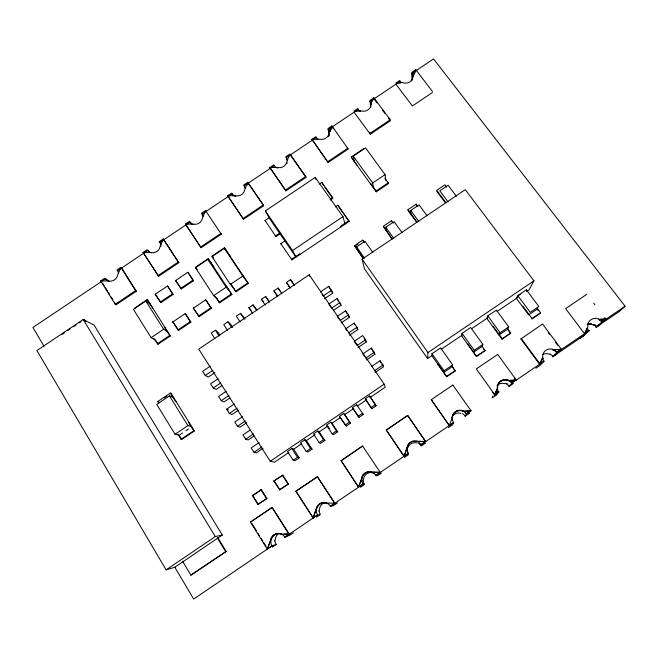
<?xml version="1.0" encoding="UTF-8"?>
<svg xmlns="http://www.w3.org/2000/svg" width="658" height="658" viewBox="0 0 658 658"><rect width="100%" height="100%" fill="white"/><g stroke="black" fill="none" stroke-linecap="round" stroke-linejoin="round"><path stroke-width="0.99" d="M160.807 246.627L160.865 244.727L159.927 242.341L190.063 222.141L191.865 223.95L193.608 224.633M421.243 445.499L421.293 444.446L425.619 441.51L407.721 415.437L386.246 429.995L404.028 456.298L408.281 444.495L410.353 442.423L413.043 441.271L425.619 441.51L417.007 441.288A7.97 7.847 52.1 0 0 406.948 448.114L404.028 456.298M452.202 366.72L452.679 364.894L440.597 347.876L432.002 353.691L431.821 355.665L427.585 358.536L427.955 352.565L362.106 259.178L465.296 189.66L533.934 280.834L529.073 289.833L526.54 291.543M583.736 334.79L583.671 335.802L579.517 338.615L580.29 336.871M542.825 359.449L542.949 358.339L542.825 359.449A8.028 7.674 22.4 0 0 543.87 361.374L515.971 380.308L510.147 381.632A7.995 7.732 26.4 0 1 511.677 383.227M452.194 417.567C452.548 411.768 459.671 408.544 464.392 411.793A7.962 7.781 34.4 0 1 466.53 413.874L470.98 410.715L452.762 384.905M431.294 399.702L449.307 425.561L431.294 399.702L452.671 385.21M437.743 364.055L446.675 376.713L431.821 355.665M452.679 364.894L444.043 370.742L443.689 372.486L451.429 367.238M482.882 344.43L474.254 350.278L473.472 352.31L481.977 346.544L482.882 344.43L470.651 327.528L462.072 333.335L461.464 335.596L476.491 356.513L485.004 350.739L481.779 345.615M446.675 376.713L455.196 370.939L451.931 365.84M467.451 343.928L467.591 343.509L476.491 356.513M492.867 395.976L492.176 397.901L496.346 395.08L499.019 391.683L494.487 394.89L492.793 392.522M449.307 425.561L452.293 417.345A7.986 7.806 34.4 0 1 463.841 411.151L470.98 410.715L466.662 413.643L465.074 416.3L469.244 413.471M361.168 485.53L360.518 487.274L364.557 484.403A7.748 7.6 74.2 0 1 363.306 480.965M362.788 481.171L363.438 479.427A7.723 7.583 74.2 0 1 373.185 472.814L375.027 472.863M358.659 487.093L363.01 475.216L365.083 473.135L367.773 471.983L380.275 472.419L362.599 446.025L341.074 460.616L358.487 487.076L341.074 460.616M332.2 505.944L330.267 506.224L334.856 503.247L317.37 476.688L295.804 491.304L313.2 517.953C315.569 512.047 317.189 500.45 326.352 502.967M318.776 511.044L319.443 509.292A7.773 7.559 86 0 1 326.138 502.342M272.988 545.392L272.313 547.152L276.516 544.298L276.121 544.446A7.847 7.551 -88.3 0 1 274.937 540.942M274.674 540.975L275.348 539.215A7.83 7.526 -88.4 0 1 278.729 533.474M507.458 329.28L508.733 326.919L496.387 310.107L487.808 315.914L486.838 318.414L502.021 339.207L510.781 332.997L507.334 328.301M331.928 125.917L329.099 132.982A7.254 6.777 -20 0 1 319.772 139.233L311.917 139.332L328.128 162.51L348.214 149.029L331.928 125.917L327.931 128.598L329.362 134.331M247.482 184.947L248.214 183.163L247.753 182.332L243.74 185.03L245.747 188.55M328.465 136.371L329.23 134.643L329.214 131.88L332.158 126.895L333.631 128.919M492.891 326.705L493.097 326.228L502.26 338.771L502.021 339.207M586.854 294.241L565.609 308.643L584.584 333.738L586.977 328.35M539.576 364.285L539.93 363.915L521.218 338.492L520.93 338.936L539.576 364.285L542.431 357.96L542.587 358.725M498.789 391.979L494.487 394.89L497.382 388.533A7.995 7.732 26.4 0 1 508.823 380.768L516.25 379.987L497.711 354.432L476.318 368.932L494.709 394.611L497.613 388.228A8.011 7.748 26.3 0 1 509.086 380.439L516.25 379.987L511.94 382.907L508.84 386.591L513.001 383.77M452.959 423.966L453.707 422.436L449.389 425.372M432.446 91.462L415.782 69.715L413.027 75.316A7.287 6.712 -12.3 0 1 409.942 81.814A7.287 6.712 -12.3 0 1 402.392 82.447L395.845 83.073L399.834 80.399L399.974 83.303M415.404 71.64L413.043 76.427A7.271 6.695 -12.2 0 0 412.163 74L415.79 70.834M329.329 132.546L332.158 126.895L328.506 130.078L329.033 131.238L332.158 126.895M508.733 326.919L500.121 332.751L498.97 335.029L506.611 329.855M494.487 394.89L498.057 390.729C494.619 383.951 503.378 376.754 509.514 381.171L515.971 380.308L514.326 378.046M535.892 368.233L540.045 365.412L544.232 360.995L539.93 363.915L542.784 357.574A8.052 7.69 22.3 0 1 553.485 349.464L553.098 349.875L554.233 349.801L553.847 350.212L554.546 350.607L554.933 350.196L552.317 349.612L561.43 349.324L542.57 324.024L520.93 338.936M556.676 354.119L552.523 356.94L556.734 352.639L556.281 352.088L556.676 351.685L554.546 350.607M587.61 324.065L587.15 324.542L591.007 324.271A7.814 7.386 20.4 0 1 593.286 325.019L595.276 324.879M587.874 324.336L588.342 323.868M588.63 324.205L589.099 323.736M589.412 324.147L589.889 323.678M590.21 324.172L590.687 323.695M591.007 324.271L591.484 323.794M593.968 325.397L594.454 324.929A7.838 7.402 20.3 0 1 596.164 326.352L600.762 324.065L596.115 327.347L595.671 326.82L600.26 324.534M596.115 327.347L602.226 321.63L606.511 318.719L599.29 319.22A8.085 7.633 19.9 0 0 590.983 319.689A8.085 7.633 19.9 0 0 587.865 326.977L585.052 333.285L589.346 330.365L583.671 335.802L583.276 335.235M411.818 73.499L433.564 58.924L625.1 306.233L619.359 311.448L596.609 326.886M584.584 333.738L588.458 330.25A8.069 7.608 20 0 1 587.38 327.454M579.517 338.615L582.527 335.909M373.292 99.473L370.372 102.015A7.246 6.728 -15.8 0 1 371.227 104.457M380.275 472.419L375.825 475.306L376.771 475.685M556.734 352.639L588.861 330.834M601.7 322.124L625.1 306.233M552.893 356.562L584.123 335.358M293.345 532.873L288.772 535.851A7.847 7.551 -88.3 0 0 288.377 535.275M316.457 517.188L320.38 514.391A7.789 7.583 86.1 0 1 319.171 510.929M337.455 502.934L333.014 505.821A7.789 7.583 86.1 0 0 332.611 505.254M381.467 473.053L377.166 475.849A7.748 7.6 74.2 0 0 376.277 474.747M404.489 457.425L408.643 454.481A7.723 7.6 52.5 0 1 407.36 451.067M425.405 443.237L421.227 445.943A7.723 7.6 52.5 0 0 418.521 443.492M448.378 427.634L452.646 424.607A7.74 7.567 35.1 0 1 452.276 424.023M249.999 430.143L242.975 434.889L245.714 439.215L253.527 433.935M365.725 358.092L374.27 352.318L371.375 348.115L362.838 353.881L364.565 356.406M254.095 435.966L248.165 439.98L245.714 439.215M366.473 359.992L374.904 354.292L374.27 352.318M259.055 442.604L251.224 447.901L253.996 452.26L256.332 452.836L263.134 448.238M371.523 366.547L380.085 360.757L383.005 364.993L383.515 366.802L375.06 372.518M253.996 452.26L261.835 446.955M374.427 370.791L383.005 364.993M427.955 352.565L533.934 280.834M270.241 461.274L384.165 384.165L309.17 274.781L198.741 349.127L270.241 461.274L274.468 462.179L288.837 452.457M291.864 448.55L287.538 451.478L293.197 460.263L294.99 460.732L299.258 457.836L293.665 449.184L291.864 448.55L297.531 457.326L299.258 457.836M304.835 439.774L300.509 442.694L306.2 451.454L307.804 452.046L312.081 449.151L306.455 440.531L304.835 439.774L310.535 448.517L312.081 449.151M317.798 430.998L313.479 433.918L319.196 442.653L320.619 443.369L324.887 440.473L319.237 431.878L317.798 430.998L323.53 439.717L324.887 440.473M330.76 422.222L326.442 425.15L332.191 433.852L333.425 434.691L337.694 431.804L332.01 423.226L330.76 422.222L336.518 430.924L337.694 431.804M339.388 416.382L343.706 413.454L344.776 414.589L350.492 423.135L346.223 426.03L339.388 416.382L346.223 426.03M356.652 404.695L363.282 414.474L359.021 417.361L352.334 407.615L356.652 404.695L357.541 405.945M365.272 398.855L369.59 395.943L375.438 404.563L376.063 405.821L371.803 408.708L365.272 398.855L371.803 408.708M293.057 449.595L301.512 443.879M306.579 440.449L315.026 434.724M318.406 432.438L327.7 426.145M331.928 423.283L340.375 417.567M344.603 414.704L353.897 408.412M357.278 406.126L366.572 399.834M369.944 397.547L385.16 387.249L384.165 384.165M441.115 349.373L462.27 335.054M471.572 328.753L487.644 317.872M496.955 311.571L517.854 297.424M293.197 460.263L297.531 457.326M306.2 451.454L310.535 448.517M319.196 442.653L323.53 439.717M332.191 433.852L336.518 430.924M345.179 425.06L349.505 422.132L350.492 423.135M358.149 416.275L362.476 413.347L363.282 414.474M371.12 407.491L375.438 404.563M252.327 495.556L261.374 489.733L266.918 498.525L257.854 504.39L252.327 495.556L252.804 495.548M273.818 480.99L282.8 475.224L288.393 483.975L279.806 489.799L273.818 480.99L282.8 475.224M253.577 495.022L261.374 489.733M529.525 314.327L537.158 309.161L538.186 310.535M257.854 504.39L266.918 498.525M279.403 489.782L288.393 483.975M446.749 376.384L455.303 370.594M476.655 356.118L485.193 350.336M502.26 338.771L510.781 332.997M531.763 319.056L540.251 313.298M166.12 569.877L215.306 536.55L222.314 535.053L94.086 325.118L83.212 319.5L36.914 350.558L166.12 569.877L174.839 567.237L222.314 535.053M280.884 533.827C271.696 531.294 270.084 542.99 267.642 548.879L267.206 549.035L250.451 522.057L272.058 507.408L289.347 534.14L284.618 537.216L287.546 536.254M272.478 507.367L250.451 522.057M317.666 476.729L295.804 491.304M341.296 460.715L362.599 446.025M386.336 430.176L407.721 415.437M182.611 561.258L190.886 575.166L226.196 551.429L217.814 537.668M226.196 551.429L190.886 575.166M158.849 403.173L157.821 401.512L170.348 393.073L171.031 393.344L194.381 430.941L181.764 439.462L181.098 439.305L177.964 434.222M210.206 366.177L202.615 371.293L205.263 375.463L208.224 377.092L214.878 372.601M320.38 291.946L328.77 286.296L331.558 290.343L332.767 293.139L324.484 298.724M164.368 397.835L166.869 396.149M173.605 397.481L169.46 395.869L156.736 404.44L175.069 434.247L179.157 435.226M205.263 375.463L212.855 370.339M331.558 290.343L323.16 296.001L322.05 294.381M218.185 378.687L210.568 383.828L213.233 388.023L216.095 389.478L221.943 385.539M328.745 304.152L337.159 298.477L341.074 305.197L333.59 310.239M213.233 388.023L220.858 382.882M331.55 308.24L339.972 302.557M226.22 391.296L218.579 396.453L221.261 400.681L224.024 401.964L229.889 398.008M337.176 316.44L345.623 310.749L348.452 314.853L349.439 317.337L341.099 322.963M221.261 400.681L228.918 395.516M339.997 320.561L348.452 314.853M175.069 434.247L187.892 425.594L191.766 426.721M179.996 434.658L182.521 432.964M185.885 430.694L188.402 428.991M181.098 439.305L193.756 430.768L194.381 430.941M238.739 410L232.011 414.54L229.354 413.43L226.648 409.169L234.396 403.938M349.497 335.21L357.862 329.559L356.998 327.248L354.144 323.111L345.664 328.827L346.799 330.489M229.354 413.43L237.11 408.19M348.51 332.981L356.998 327.248M242.555 416.728L234.783 421.984L237.505 426.277L240.055 427.215L246.808 422.65M237.505 426.277L245.286 421.013M365.601 339.734L357.08 345.491L354.218 341.313L362.723 335.564L365.601 339.734L366.35 341.88L357.952 347.556M295.417 256.307L269.509 218.505L265.371 210.905L315.215 177.454L342.966 216.622L345.039 224.148M384.996 178.195L388.417 183.598L376.22 191.807L351.611 157.83L351.421 156.925L363.529 148.798M354.317 161.572L353.256 156.135L365.535 147.886L385.086 174.625L385.637 179.798M153.775 338.187L158.019 344.224L170.356 335.934L147.795 300.221L147.063 299.703L134.824 307.919L135.589 308.421M155.222 294.225L167.453 286.016L168.127 286.575L173.144 294.406L160.922 302.614L155.222 294.225L160.922 302.614M175.604 280.538L187.818 272.338L188.443 272.93L193.51 280.727L181.295 288.936L175.604 280.538L181.295 288.936M215.446 296.725L219.616 302.803L231.92 294.529L208.167 258.676L195.961 266.868L196.561 267.485M213.776 258.273L212.238 255.946L224.436 247.753L248.305 283.508L236.016 291.774L230.3 283.318L230.81 283.886M265.462 221.22L265.051 220.488L269.106 217.765M319.36 184.026L321.787 182.398L332.57 197.597L332.8 198.395L330.365 200.032M150.279 304.152L145.846 301.035L133.418 309.375L151.118 337.669L155.502 340.211M217.033 298.839L213.677 295.615L195.475 267.716L207.862 259.4L211.292 263.184M233.409 287.826L230.325 284.421L211.991 256.628L224.378 248.313L227.528 252.277M160.223 302.096L172.478 293.863L173.144 294.406M180.646 288.377L192.893 280.152L193.51 280.727M279.65 233.146L275.57 235.885L275.965 236.584L280.843 233.302M330.127 199.234L332.57 197.597M281.246 244.315L280.876 243.641L284.955 240.894M335.547 206.892L337.998 205.247L349.127 221.401L291.897 259.894L280.876 243.641M373.456 187.991L372.699 182.949L385.086 174.625M172.832 321.951L185.153 313.669L185.795 314.154L190.894 322.116L178.573 330.406L172.832 321.951L178.573 330.406M193.37 308.141L205.691 299.867L206.267 300.385L211.415 308.314L199.103 316.597L193.37 308.141L199.103 316.597M151.118 337.669L163.645 329.247L167.823 331.928M213.677 295.615L226.163 287.217L229.321 290.581M230.325 284.421L242.81 276.023L245.689 279.568M376.22 191.807L376.096 190.984L388.327 182.76M295.993 257.146L292.539 250.534L342.966 216.622M157.303 343.821L169.674 335.506L170.356 335.934M177.915 329.962L190.269 321.655L190.894 322.116M198.502 316.111L210.848 307.812L211.415 308.314M219.073 302.277L231.41 293.986L231.92 294.529M235.515 291.223L247.844 282.932L248.305 283.508M348.929 220.66L340.745 226.171L340.959 226.895M219.772 334.897L218.201 332.471L215.413 330.242L211.226 333.055L214.919 338.788M232.685 327.363L230.58 324.139L227.956 321.795L223.778 324.608L227.495 330.324M245.064 319.023L240.507 313.348L236.321 316.161L240.055 321.861M252.614 313.405L248.864 307.722L253.042 304.909L256.908 309.893M265.166 304.958L261.391 299.291L265.569 296.478L269.278 301.57M277.717 296.511L273.917 290.861L278.095 288.048L280.028 290.861M289.874 287.702L286.436 282.43L290.606 279.625L294.43 285.259M363.323 258.594L354.514 245.689L362.755 240.137L364.425 242.498M392.152 239.167L383.326 226.286L391.551 220.751L393.245 223.095M416.835 222.536L408.018 210.461L407.993 209.68L416.21 204.153L417.92 206.48M356.34 245.261L357.977 244.151M357.459 250.287L356.603 246.906L364.943 241.297L372.864 252.466M386.221 230.917L385.769 227.273L394.093 221.664L402.112 232.759M410.847 214.327L410.732 210.461L419.047 204.86L427.157 215.89M415.782 69.715L411.801 72.388L411.949 80.802M108.34 280.662L104.737 278.194L100.69 280.9L115.224 304.309L116.047 304.819L136.329 291.206L121.689 267.962L120.891 267.362L116.853 270.068L117.667 270.668L147.861 250.427L149.637 252.253L151.365 252.952M277.857 168.16L276.08 167.494L274.23 165.726L244.208 185.844L245.195 188.196M328.128 162.51L311.917 139.332L315.922 136.65L316.194 137.596L286.23 157.681L287.25 160.009M328.169 129.568L354.094 112.189L370.298 134.216L390.35 120.759L388.541 118.325M354.892 111.654L358.084 109.524L358.47 109.993A7.246 6.728 -15.8 0 0 359.984 111.251L360.6 111.58L359.827 110.231L359.984 111.251M370.035 101.513L373.218 99.374M399.891 81.502L374.015 98.84L373.9 97.787L369.903 100.468L370.783 107.484M329.214 131.88L330.686 130.893M61.753 334.626L64.262 332.94M67.601 330.703L70.11 329.016M73.449 326.779L75.958 325.093M79.305 322.856L80.975 321.729M115.224 304.309L135.564 290.663L136.329 291.206M157.92 275.669L178.219 262.04L178.869 262.665L158.627 276.253L143.099 252.483L147.129 249.777L150.254 252.565M200.534 247.071L220.792 233.475L221.327 234.174L201.118 247.737L185.424 224.115L189.446 221.417L192.078 224.526M243.534 219.27L243.065 218.538L263.29 204.967L247.753 182.332L244.817 189.479A7.254 6.81 -30.5 0 1 235.449 195.755L227.668 195.796L243.534 219.27L263.702 205.74L263.29 204.967M305.699 176.508L306.003 177.356L285.868 190.869L285.514 190.055L305.699 176.508L289.882 154.095L285.876 156.785L287.398 160.634M327.881 161.621L348.024 148.108M370.166 133.253L390.276 119.756L373.9 97.787L371.096 103.421A7.271 6.744 -15.8 0 1 361.81 111.054L353.922 111.177L357.919 108.496L358.47 109.993L355.846 111.317M432.413 92.539L412.393 105.971L395.91 84.166L400.278 81.97A7.271 6.695 -12.2 0 0 401.248 82.834M601.239 321.573L606.511 318.719L600.713 321.046A8.069 7.608 20 0 0 598.772 319.714L605.977 319.22L604.743 317.608M556.281 352.088L561.43 349.324L557.129 352.236L555.763 351.561L556.158 351.15L555.188 351.059M557.063 353.733L552.457 356.027A7.797 7.46 22.8 0 0 550.088 354.193M520.445 294.513L517.805 295.615L516.407 298.403L528.678 314.902M274.764 544.931L271.557 546.082L267.206 549.035L270.356 540.818A8.102 7.789 -87.8 0 1 280.481 533.942L288.969 534.263L272.058 507.408M319.451 514.597L317.238 515.074L312.887 518.027L315.98 509.851A8.044 7.822 86.7 0 1 326.088 502.992L334.856 503.247M464.392 411.793L470.832 410.954L463.709 411.382A7.962 7.781 34.4 0 0 452.293 416.761L452.391 419.936L453.609 422.642L421.285 444.586L419.179 442.48L416.226 441.238M465.428 413.487L469.384 413.249M550.121 354.029L548.246 354.004A7.781 7.444 22.9 0 0 542.307 354.646M507.408 383.663L504.612 383.614A7.748 7.493 27 0 0 497.053 385.473M380.159 472.362L371.597 472.107A7.995 7.847 74.8 0 0 361.505 478.958L358.487 487.076L362.821 484.132L364.047 484.329M284.643 533.967L289.347 534.14M189.15 422.51L188.509 422.313L193.756 430.768M157.821 401.512L158.545 401.758M176.179 401.627L175.505 401.372L170.348 393.073M235.77 196.372L234.018 195.697L232.184 193.904L202.105 214.064L203.067 216.433M109.039 281.328L107.328 280.621L105.576 278.77L32.9 327.478L43.897 346.059M226.648 409.169L228.441 409.95M593.771 324.55L594.454 324.929M165.298 327.931L164.607 327.478L169.674 335.506M101.546 281.468L100.69 280.9L108.373 280.95A7.32 6.81 -45.9 0 0 117.79 274.633L120.891 267.362L135.564 290.663M152.771 308.092L147.063 299.703M316.194 137.596L318.077 139.348M161.07 243.444L159.228 241.667L163.258 238.969L178.869 262.665M195.475 267.716L197.285 269.541M226.722 286.633L226.196 286.074L231.41 293.986M248.864 307.722L251.2 310.263M213.85 267.074L208.167 258.676M211.991 256.628L213.34 258.158M212.238 255.946L212.797 256.587M261.391 299.291L263.554 301.94M243.073 275.644L242.596 275.052L247.844 282.932M230.103 256.151L224.436 247.753M352.334 407.615L359.021 417.361M203.059 215.298L201.521 213.324L205.551 210.626L206.119 211.374M593.639 303.108L594.873 304.712M456.331 196.232L448.131 185.276L439.824 190.869L447.999 201.85M446.667 187.127L444.931 184.808L436.731 190.335L445.359 201.932M537.117 308.125L540.596 312.789L532.083 318.562L522.822 306.102M374.624 99.654L377.042 102.895M382.487 110.207L384.905 113.447M548.279 332.644L549.496 334.272M555.558 342.407L557.984 345.664M436.682 191.157L445.285 202.73M417.353 206.489L416.21 204.153M507.655 329.551L509.95 332.668M410.732 210.461L418.809 221.507M487.808 315.914L500.121 332.751M407.993 209.68L416.514 221.359L416.522 222.108M385.086 179.05L386.197 180.563M387.307 182.085L388.417 183.598M353.256 156.135L372.699 182.949M351.421 156.925L357.031 165.314M376.096 190.984L370.569 183.352L370.701 184.191M510.871 380.151L513.265 383.458M483.301 348.386L485.004 350.739M385.769 227.273L393.764 238.385M462.072 333.335L474.254 350.278M383.326 226.286L391.847 238.731M273.917 290.861L277.512 296.018M323.744 185.63L321.787 182.398M324.879 187.226L332.8 198.395M338.788 206.834L342.81 212.501M343.953 214.121L349.127 221.401M451.832 366.202L455.196 370.939M356.603 246.906L364.507 258.101M432.002 353.691L444.043 370.742M354.514 245.689L363.019 258.158M306.003 177.356L289.882 154.095L287.003 161.202A7.254 6.794 -25 0 1 277.651 167.469L269.829 167.535L285.868 190.869M467.624 410.74L468.8 412.41M427.585 358.536L364.466 268.851L362.106 259.178M285.514 190.055L269.829 167.535L273.843 164.845L274.23 165.726M330.563 289.939L332.767 293.139M339.964 303.585L341.074 305.197M348.321 315.708L349.439 317.337M356.735 327.931L357.862 329.559M364.08 338.59L366.35 341.88M372.617 350.977L374.904 354.292M381.788 364.293L382.94 365.963M248.214 183.163L263.702 205.74M407.754 415.659L425.603 441.658M265.371 210.905L292.539 250.534M329.304 304.967L330.99 307.418M337.735 317.271L338.87 318.916M265.051 220.488L275.965 236.584M293.986 284.93L290.606 279.625M376.063 405.821L369.59 395.943M243.065 218.538L227.668 195.796L231.69 193.107L233.006 195.22M286.436 282.43L290.252 288.064M386.246 429.995L403.987 456.191L408.314 453.255L408.544 454.119M278.095 288.048L281.895 293.698M265.569 296.478L269.352 302.137M343.706 413.454L349.505 422.132M221.327 234.174L205.551 210.626L202.557 217.806A7.271 6.819 -36.1 0 1 193.172 224.098L185.424 224.115L201.118 247.737M224.378 248.313L242.81 276.023M253.042 304.909L256.801 310.592M327.758 426.113L329.304 428.448M232.282 286.115L236.016 291.774M207.862 259.4L226.163 287.217M240.507 313.348L244.241 319.048M216.523 298.049L219.616 302.803M227.956 321.795L231.682 327.503M187.818 272.338L192.893 280.152M205.691 299.867L210.848 307.812M178.219 262.04L163.258 238.969L160.215 246.191A7.287 6.819 -41.3 0 1 150.814 252.499L143.099 252.483L158.627 276.253M317.37 476.688L334.609 503.28M215.413 330.242L219.106 335.967M167.453 286.016L172.478 293.863M185.153 313.669L190.269 321.655M296.709 492.168L313.2 517.953M282.414 475.175L288.015 483.951M274.238 481.031L279.806 489.799M145.846 301.035L163.645 329.247M260.922 489.725L266.482 498.542M155.51 340.219L158.019 344.224M253.305 496.346L254.309 497.95M255.312 499.554L256.316 501.149M257.319 502.753L258.314 504.357M102.615 283.203L104.227 285.794M105.305 287.521L107.451 290.984M108.529 292.711L109.598 294.439M111.21 297.038L112.822 299.629M114.434 302.228L116.047 304.819M252.006 523.71L256.324 530.652M257.936 533.251L259.556 535.859M261.177 538.458L262.789 541.065M263.866 542.801L266.021 546.272M169.46 395.869L187.892 425.594M179.683 436.081L181.246 438.615M86.231 321.622L84.314 319.492L85.334 321.162M217.239 537.792L225.636 551.601M83.212 319.5L215.306 536.55M174.831 567.229L193.691 599.076L271.984 545.926L270.89 543.13L270.915 539.856A8.077 7.764 -87.8 0 1 280.111 533.613L282.989 534.913L285.004 537.084L317.534 515.008L316.408 512.237L316.399 508.988A8.019 7.797 86.7 0 1 325.57 502.761L328.482 504.036L330.53 506.191L362.986 484.156L361.826 481.409L361.785 478.185A7.97 7.822 74.8 0 1 370.947 471.967L373.876 473.225L375.957 475.356L408.347 453.37L407.154 450.64L407.088 447.44M291.897 259.894L291.552 259.26L299.76 253.741L300.081 254.391M309.17 274.781L310.025 276.492M328.77 286.296L329.699 288.434M337.159 298.477L338.294 301.167M345.623 310.749L346.643 313.274M354.144 323.111L354.744 324.69M117.667 270.668L118.572 273.078M315.215 177.454L315.832 179.338M371.375 348.115L371.819 349.472M380.085 360.757L380.637 362.624M337.998 205.247L338.212 206.028M369.747 132.242L370.298 134.216M362.755 240.137L362.903 240.836M391.551 220.751L391.625 221.499M329.345 133.936A7.238 6.753 -20 0 1 329.049 135.334M328.794 136A7.238 6.753 -20 0 1 328.465 136.634M287.233 162.797A7.23 6.777 -25 0 1 287.044 163.488M462.467 413.668A7.74 7.567 35.1 0 1 465.206 416.086M496.56 394.8A7.764 7.518 27 0 1 496.181 394.224M495.844 393.591A7.764 7.518 27 0 1 495.351 392.201M506.323 383.902A7.764 7.518 27 0 1 509.095 386.295M451.709 417.608A7.715 7.542 35.2 0 1 460.888 413.29M407.351 449.62A7.707 7.583 52.6 0 1 407.458 448.838M407.639 448.073A7.707 7.583 52.6 0 1 417.082 443.023M526.367 289.816L517.805 295.615L530.258 312.336L538.861 306.513L526.367 289.816"/></g></svg>
